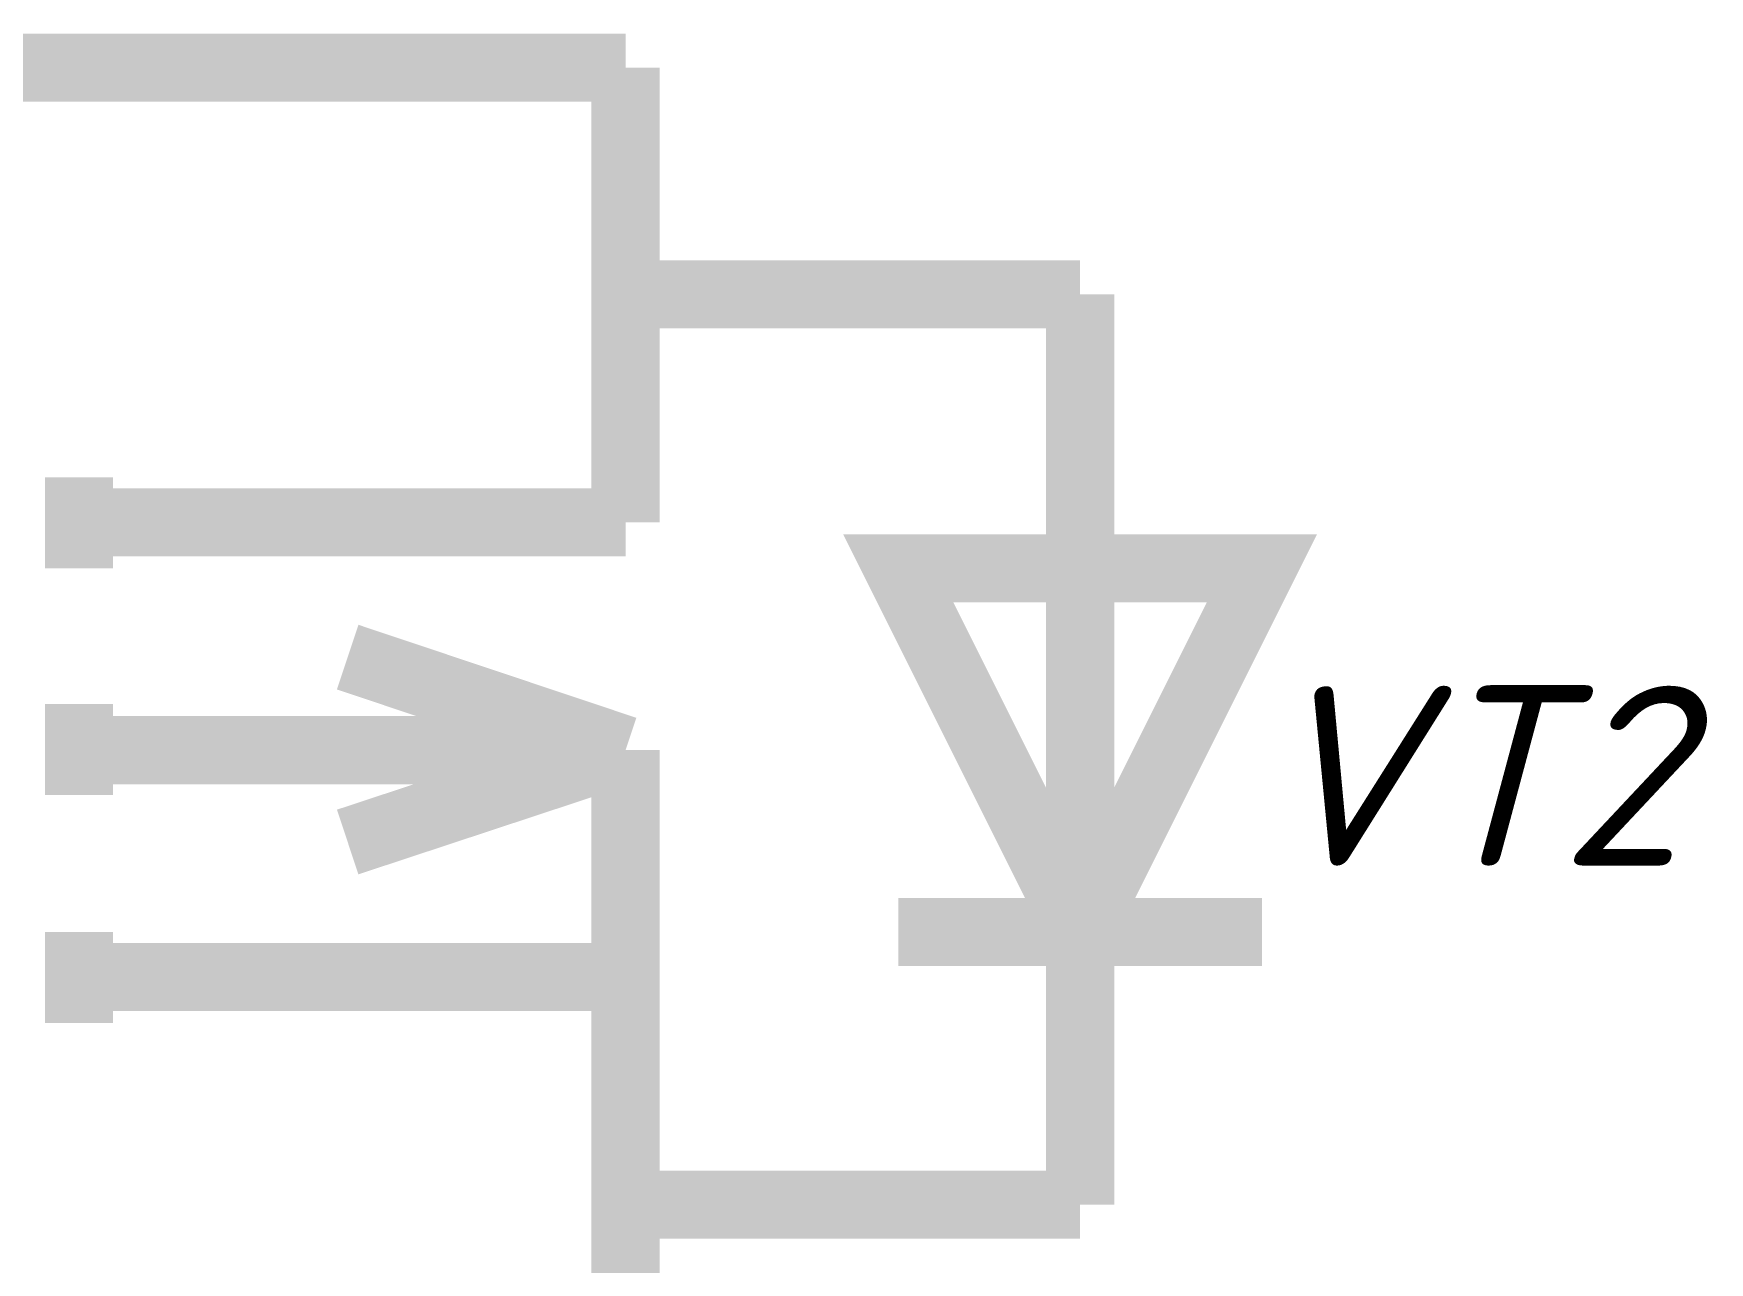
# Model space of a CAD drawing. Header units: inches. Extents: x 0 to 841, y 0 to 594.
# Drawn here: x 161.02 to 179.44, y 544.36 to 557.87 of the extents above; entities that cross this region are included whole.
import ezdxf

# ---------------------------------------------------------------- set-up
doc = ezdxf.new("R2010")
doc.units = ezdxf.units.IN
doc.layers.add('Sheet', color=255, linetype='Continuous')
doc.styles.get("Standard").update_dxf_attribs({"font": 'isocpeui.ttf'})

msp = doc.modelspace()

# ---------------------------------------------------------------- linework, layer by layer
at = {"layer": 'Sheet'}
for points in [[(132.524, 557.493, 0.749, 0.749, 0), (167.524, 557.493, 0.749, 0.749, 0)], [(167.524, 552.495, 0.749, 0.749, 0), (167.524, 557.493, 0.749, 0.749, 0)], [(167.524, 552.495, 0.3, 0.3, 0), (167.524, 557.493, 0.3, 0.3, 0)], [(167.524, 555, 0.749, 0.749, 0), (172.521, 555, 0.749, 0.749, 0)], [(172.521, 555, 0.749, 0.749, 0), (172.521, 544.994, 0.749, 0.749, 0)], [(161.517, 552.99, 0.749, 0.749, 0), (161.517, 551.99, 0.749, 0.749, 0)], [(161.517, 552.495, 0.749, 0.749, 0), (167.524, 552.495, 0.749, 0.749, 0)], [(164.47, 551.013, 0.749, 0.749, 0), (167.524, 549.991, 0.749, 0.749, 0)], [(161.517, 550.497, 0.749, 0.749, 0), (161.517, 549.497, 0.749, 0.749, 0)], [(161.517, 549.991, 0.749, 0.749, 0), (167.524, 549.991, 0.749, 0.749, 0)], [(167.524, 549.991, 0.749, 0.749, 0), (164.47, 548.981, 0.749, 0.749, 0)], [(167.524, 549.991, 0.749, 0.749, 0), (167.524, 542.49, 0.749, 0.749, 0)], [(161.517, 546.993, 0.749, 0.749, 0), (161.517, 547.992, 0.749, 0.749, 0)], [(170.522, 547.992, 0.749, 0.749, 0), (174.52, 547.992, 0.749, 0.749, 0)], [(161.517, 547.498, 0.749, 0.749, 0), (167.524, 547.498, 0.749, 0.749, 0)], [(167.524, 547.498, 0.3, 0.3, 0), (167.524, 542.49, 0.3, 0.3, 0)], [(172.521, 544.994, 0.749, 0.749, 0), (167.524, 544.994, 0.749, 0.749, 0)]]:
    msp.add_lwpolyline(points, format="xyseb", dxfattribs=at)
msp.add_lwpolyline([(172.521, 547.992, 0.749, 0.749, 0), (170.522, 551.99, 0.749, 0.749, 0), (174.52, 551.99, 0.749, 0.749, 0), (172.521, 547.992, 0.749, 0.749, 0)], format="xyseb", close=True, dxfattribs=at)

# ---------------------------------------------------------------- texts
msp.add_text('VT2', height=1.9764, dxfattribs=at).set_placement((174.452, 548.722))

doc.saveas('drawing.dxf')
